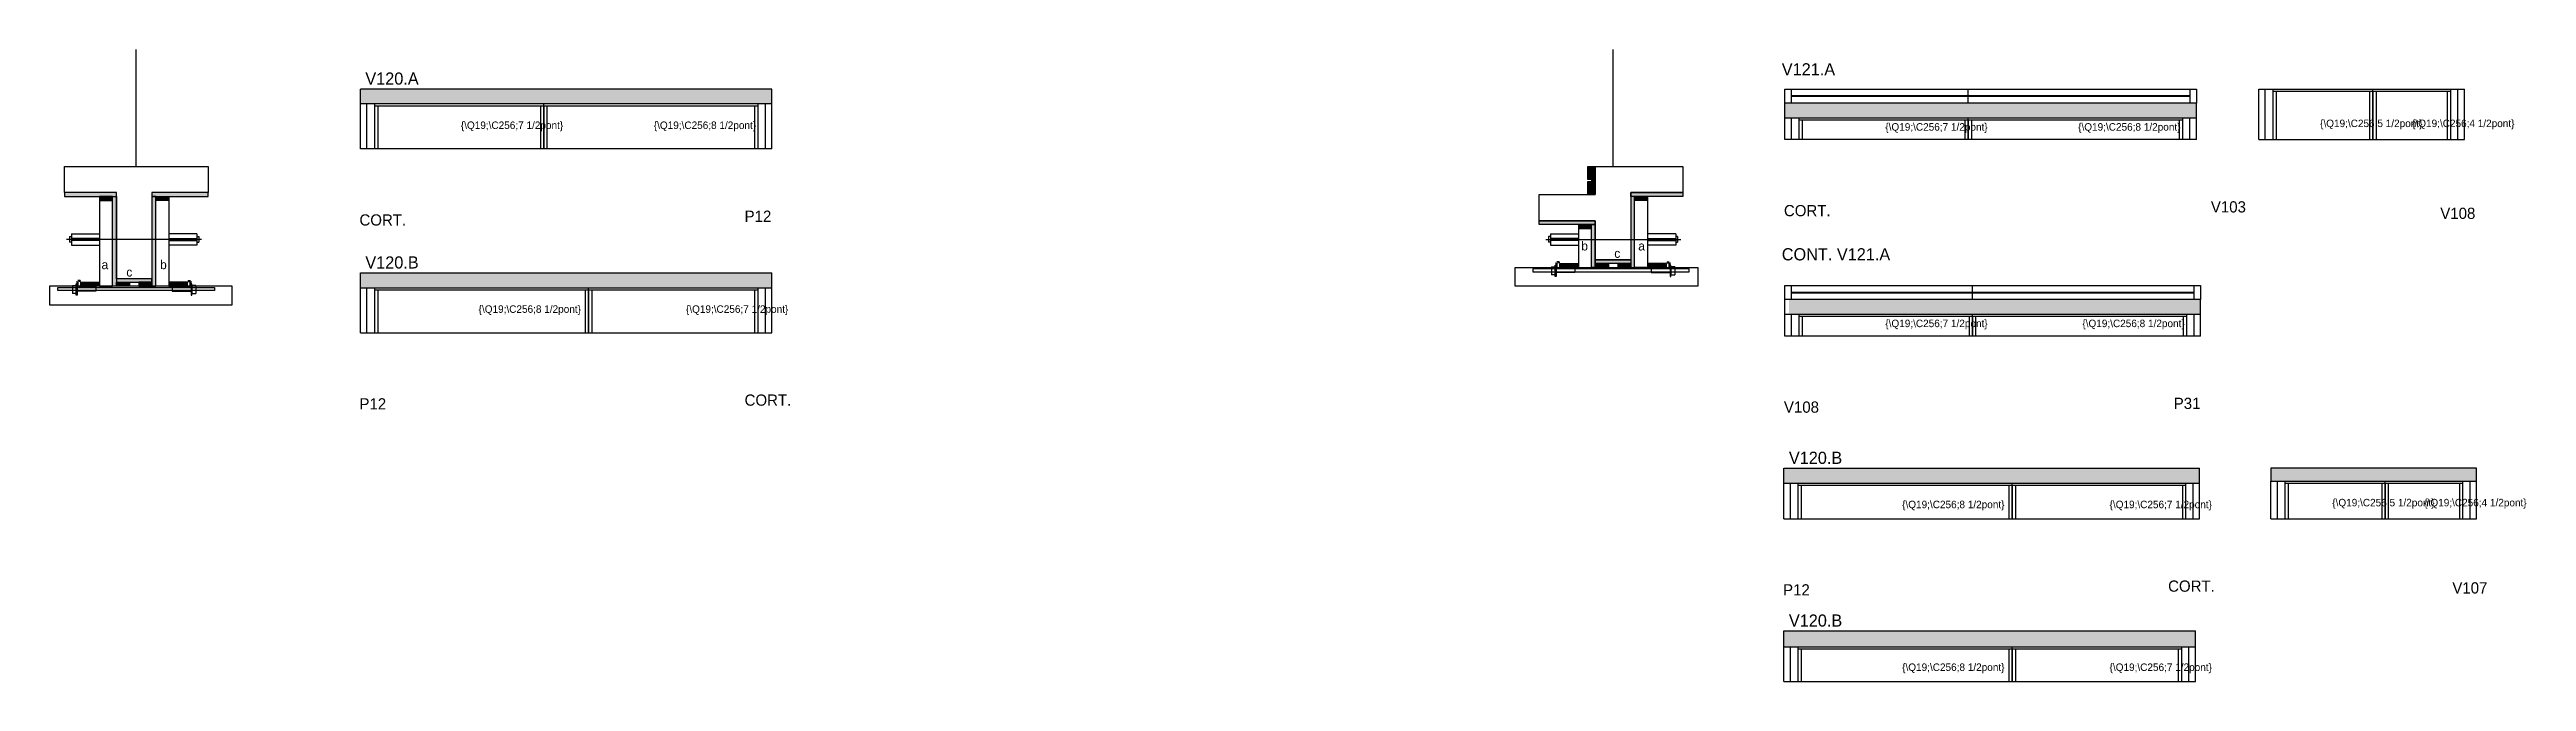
# Model space of a CAD drawing. Header units: metres. Extents: x 166 to 2815, y 11651 to 12327.
import ezdxf

# ---------------------------------------------------------------- set-up
doc = ezdxf.new("R2010")
doc.units = ezdxf.units.M
for name, color, linetype in [('5', 7, 'Continuous'), ('barrote', 7, 'Continuous'), ('CONCRETO', 7, 'Continuous'), ('COTA', 7, 'Continuous'), ('detalhes', 7, 'Continuous'), ('Hachura', 7, 'Continuous'), ('Madeira', 7, 'Continuous'), ('Painéis', 7, 'Continuous'), ('presilha', 7, 'Continuous'), ('SARR_2.2x7', 7, 'Continuous'), ('SARR_3.5x7', 7, 'Continuous'), ('SCO-___-LAJ', 7, 'Continuous'), ('TENSOR', 7, 'Continuous'), ('texto', 7, 'Continuous'), ('Texto Seção', 7, 'Continuous')]:
    doc.layers.add(name, color=color, linetype=linetype)

msp = doc.modelspace()

# ---------------------------------------------------------------- hatches: boundary and pattern name
at = {"layer": 'COTA'}
h = msp.add_hatch(color=7, dxfattribs=at)
h.dxf.hatch_style = 1
h.paths.add_polyline_path([(938.6, 12284.9), (938.6, 12268.9), (938.6, 12268.9), (498.6, 12268.9), (498.6, 12268.9), (498.6, 12284.9), (498.6, 12284.9), (938.6, 12284.9)])
h = msp.add_hatch(color=7, dxfattribs=at)
h.dxf.hatch_style = 1
h.paths.add_polyline_path([(2461.7, 12269.9), (2461.7, 12253.9), (2461.7, 12253.9), (2021.7, 12253.9), (2021.7, 12253.9), (2021.7, 12269.9), (2021.7, 12269.9), (2461.7, 12269.9)])
h = msp.add_hatch(color=7, dxfattribs=at)
h.dxf.hatch_style = 1
h.paths.add_polyline_path([(498.6, 12088.3), (498.6, 12072.3), (498.6, 12072.3), (938.6, 12072.3), (938.6, 12072.3), (938.6, 12088.3), (938.6, 12088.3), (498.6, 12088.3)])
h = msp.add_hatch(color=7, dxfattribs=at)
h.dxf.hatch_style = 1
h.paths.add_polyline_path([(2466.2, 12059.8), (2466.2, 12043.8), (2466.2, 12043.8), (2026.2, 12043.8), (2026.2, 12043.8), (2026.2, 12059.8), (2026.2, 12059.8), (2466.2, 12059.8)])
h = msp.add_hatch(color=7, dxfattribs=at)
h.dxf.hatch_style = 1
h.paths.add_polyline_path([(2020.7, 11879.5), (2020.7, 11863.5), (2020.7, 11863.5), (2465.2, 11863.5), (2465.2, 11863.5), (2465.2, 11879.5), (2465.2, 11879.5), (2020.7, 11879.5)])
h = msp.add_hatch(color=7, dxfattribs=at)
h.dxf.hatch_style = 1
h.paths.add_polyline_path([(2761.4, 11879.5), (2541.4, 11879.5), (2541.4, 11879.5), (2541.4, 11865.5), (2541.4, 11865.5), (2761.4, 11865.5), (2761.4, 11865.5), (2761.4, 11879.5)])
h = msp.add_hatch(color=7, dxfattribs=at)
h.dxf.hatch_style = 1
h.paths.add_polyline_path([(2020.7, 11705.5), (2020.7, 11688.5), (2020.7, 11688.5), (2460.7, 11688.5), (2460.7, 11688.5), (2460.7, 11705.5), (2460.7, 11705.5), (2020.7, 11705.5)])
at = {"layer": 'Hachura'}
h = msp.add_hatch(color=7, dxfattribs=at)
h.dxf.hatch_style = 1
h.paths.add_polyline_path([(1811, 12202.1), (1815.4, 12202.1), (1815.4, 12202.1), (1815.4, 12188.1), (1815.4, 12188.1), (1811, 12188.1), (1811, 12188.1), (1811, 12202.1)])
h = msp.add_hatch(color=7, dxfattribs=at)
h.dxf.hatch_style = 1
h.paths.add_polyline_path([(1811, 12186.1), (1815.4, 12186.1), (1815.4, 12186.1), (1815.4, 12172.1), (1815.4, 12172.1), (1811, 12172.1), (1811, 12172.1), (1811, 12186.1)])
h = msp.add_hatch(color=7, dxfattribs=at)
h.dxf.hatch_style = 1
h.paths.add_polyline_path([(1815.4, 12202.1), (1819, 12202.1), (1819, 12202.1), (1819, 12172.1), (1819, 12172.1), (1815.4, 12172.1), (1815.4, 12172.1), (1815.4, 12202.1)])
h = msp.add_hatch(color=7, dxfattribs=at)
h.dxf.hatch_style = 1
h.paths.add_polyline_path([(237.7, 12170.1), (237.7, 12174.1), (237.7, 12174.1), (182.1, 12174.1), (182.1, 12174.1), (182.1, 12170.1), (182.1, 12170.1), (237.7, 12170.1)])
h = msp.add_hatch(color=7, dxfattribs=at)
h.dxf.hatch_style = 1
h.paths.add_polyline_path([(233.7, 12165.7), (233.7, 12170.1), (233.7, 12170.1), (219.7, 12170.1), (219.7, 12170.1), (219.7, 12165.7), (219.7, 12165.7), (233.7, 12165.7)])
h = msp.add_hatch(color=7, dxfattribs=at)
h.dxf.hatch_style = 1
h.paths.add_polyline_path([(233.7, 12174.1), (237.7, 12174.1), (237.7, 12174.1), (237.7, 12074.1), (237.7, 12074.1), (233.7, 12074.1), (233.7, 12074.1), (233.7, 12174.1)])
h = msp.add_hatch(color=7, dxfattribs=at)
h.dxf.hatch_style = 1
h.paths.add_polyline_path([(279.7, 12174.1), (275.7, 12174.1), (275.7, 12174.1), (275.7, 12074.1), (275.7, 12074.1), (279.7, 12074.1), (279.7, 12074.1), (279.7, 12174.1)])
h = msp.add_hatch(color=7, dxfattribs=at)
h.dxf.hatch_style = 1
h.paths.add_polyline_path([(335.7, 12170.1), (335.7, 12174.1), (335.7, 12174.1), (275.7, 12174.1), (275.7, 12174.1), (275.7, 12170.1), (275.7, 12170.1), (335.7, 12170.1)])
h = msp.add_hatch(color=7, dxfattribs=at)
h.dxf.hatch_style = 1
h.paths.add_polyline_path([(279.7, 12165.7), (279.7, 12170.1), (279.7, 12170.1), (293.7, 12170.1), (293.7, 12170.1), (293.7, 12165.7), (293.7, 12165.7), (279.7, 12165.7)])
h = msp.add_hatch(color=7, dxfattribs=at)
h.dxf.hatch_style = 1
h.paths.add_polyline_path([(1861, 12174.1), (1857, 12174.1), (1857, 12174.1), (1857, 12094.1), (1857, 12094.1), (1861, 12094.1), (1861, 12094.1), (1861, 12174.1)])
h = msp.add_hatch(color=7, dxfattribs=at)
h.dxf.hatch_style = 1
h.paths.add_polyline_path([(1857, 12170.1), (1857, 12174.1), (1857, 12174.1), (1912.6, 12174.1), (1912.6, 12174.1), (1912.6, 12170.1), (1912.6, 12170.1), (1857, 12170.1)])
h = msp.add_hatch(color=7, dxfattribs=at)
h.dxf.hatch_style = 1
h.paths.add_polyline_path([(1861, 12165.7), (1861, 12170.1), (1861, 12170.1), (1875, 12170.1), (1875, 12170.1), (1875, 12165.7), (1875, 12165.7), (1861, 12165.7)])
h = msp.add_hatch(color=7, dxfattribs=at)
h.dxf.hatch_style = 1
h.paths.add_polyline_path([(1759, 12140.1), (1759, 12144.1), (1759, 12144.1), (1819, 12144.1), (1819, 12144.1), (1819, 12140.1), (1819, 12140.1), (1759, 12140.1)])
h = msp.add_hatch(color=7, dxfattribs=at)
h.dxf.hatch_style = 1
h.paths.add_polyline_path([(1815, 12135.7), (1815, 12140.1), (1815, 12140.1), (1801, 12140.1), (1801, 12140.1), (1801, 12135.7), (1801, 12135.7), (1815, 12135.7)])
h = msp.add_hatch(color=7, dxfattribs=at)
h.dxf.hatch_style = 1
h.paths.add_polyline_path([(1815, 12140.1), (1819, 12140.1), (1819, 12140.1), (1819, 12094.1), (1819, 12094.1), (1815, 12094.1), (1815, 12094.1), (1815, 12140.1)])
h = msp.add_hatch(color=7, dxfattribs=at)
h.dxf.hatch_style = 1
h.paths.add_polyline_path([(199.7, 12074.1), (199.7, 12078.5), (199.7, 12078.5), (219.7, 12078.5), (219.7, 12078.5), (219.7, 12074.1), (219.7, 12074.1), (199.7, 12074.1)])
h = msp.add_hatch(color=7, dxfattribs=at)
h.dxf.hatch_style = 1
h.paths.add_polyline_path([(275.7, 12078.5), (275.7, 12082.1), (275.7, 12082.1), (237.7, 12082.1), (237.7, 12082.1), (237.7, 12078.5), (237.7, 12078.5), (275.7, 12078.5)])
h = msp.add_hatch(color=7, dxfattribs=at)
h.dxf.hatch_style = 1
h.paths.add_polyline_path([(237.7, 12074.1), (237.7, 12078.5), (237.7, 12078.5), (251.7, 12078.5), (251.7, 12078.5), (251.7, 12074.1), (251.7, 12074.1), (237.7, 12074.1)])
h = msp.add_hatch(color=7, dxfattribs=at)
h.dxf.hatch_style = 1
h.paths.add_polyline_path([(275.7, 12074.1), (275.7, 12078.5), (275.7, 12078.5), (261.7, 12078.5), (261.7, 12078.5), (261.7, 12074.1), (261.7, 12074.1), (275.7, 12074.1)])
h = msp.add_hatch(color=7, dxfattribs=at)
h.dxf.hatch_style = 1
h.paths.add_polyline_path([(313.7, 12074.1), (313.7, 12078.5), (313.7, 12078.5), (293.7, 12078.5), (293.7, 12078.5), (293.7, 12074.1), (293.7, 12074.1), (313.7, 12074.1)])
h = msp.add_hatch(color=7, dxfattribs=at)
h.dxf.hatch_style = 1
h.paths.add_polyline_path([(1781, 12094.1), (1781, 12098.5), (1781, 12098.5), (1801, 12098.5), (1801, 12098.5), (1801, 12094.1), (1801, 12094.1), (1781, 12094.1)])
h = msp.add_hatch(color=7, dxfattribs=at)
h.dxf.hatch_style = 1
h.paths.add_polyline_path([(1819, 12098.5), (1819, 12102.1), (1819, 12102.1), (1857, 12102.1), (1857, 12102.1), (1857, 12098.5), (1857, 12098.5), (1819, 12098.5)])
h = msp.add_hatch(color=7, dxfattribs=at)
h.dxf.hatch_style = 1
h.paths.add_polyline_path([(1819, 12094.1), (1819, 12098.5), (1819, 12098.5), (1833, 12098.5), (1833, 12098.5), (1833, 12094.1), (1833, 12094.1), (1819, 12094.1)])
h = msp.add_hatch(color=7, dxfattribs=at)
h.dxf.hatch_style = 1
h.paths.add_polyline_path([(1857, 12094.1), (1857, 12098.5), (1857, 12098.5), (1843, 12098.5), (1843, 12098.5), (1843, 12094.1), (1843, 12094.1), (1857, 12094.1)])
h = msp.add_hatch(color=7, dxfattribs=at)
h.dxf.hatch_style = 1
h.paths.add_polyline_path([(1895, 12094.1), (1895, 12098.5), (1895, 12098.5), (1875, 12098.5), (1875, 12098.5), (1875, 12094.1), (1875, 12094.1), (1895, 12094.1)])

# ---------------------------------------------------------------- linework, layer by layer
at = {"color": 7, "lineweight": 25}
for p, q in [((189.7, 12130.1), (189.7, 12118.1)), ((189.7, 12130.1), (219.7, 12130.1)), ((323.7, 12130.1), (293.7, 12130.1)), ((323.7, 12130.1), (323.7, 12118.1)), ((1771, 12130.1), (1771, 12118.1)), ((1771, 12130.1), (1801, 12130.1)), ((1905, 12130.1), (1875, 12130.1)), ((1905, 12130.1), (1905, 12118.1)), ((187.7, 12127.1), (187.7, 12121.1)), ((187.7, 12127.1), (189.7, 12127.1)), ((189.7, 12121.1), (187.7, 12121.1)), ((219.7, 12125.1), (189.7, 12125.1)), ((219.7, 12123.1), (189.7, 12123.1)), ((189.7, 12118.1), (219.7, 12118.1)), ((293.7, 12125.1), (323.7, 12125.1)), ((293.7, 12123.1), (323.7, 12123.1)), ((323.7, 12118.1), (293.7, 12118.1)), ((323.7, 12127.1), (325.7, 12127.1)), ((323.7, 12121.1), (325.7, 12121.1)), ((325.7, 12127.1), (325.7, 12121.1)), ((1769, 12127.1), (1769, 12121.1)), ((1771, 12127.1), (1769, 12127.1)), ((1771, 12121.1), (1769, 12121.1)), ((1801, 12125.1), (1771, 12125.1)), ((1801, 12123.1), (1771, 12123.1)), ((1771, 12118.1), (1801, 12118.1)), ((1875, 12125.1), (1905, 12125.1)), ((1875, 12123.1), (1905, 12123.1)), ((1905, 12118.1), (1875, 12118.1)), ((1907, 12127.1), (1905, 12127.1)), ((1905, 12121.1), (1907, 12121.1)), ((1907, 12127.1), (1907, 12121.1))]:
    msp.add_line(p, q, dxfattribs=at)
at = {"layer": 'barrote', "color": 7, "lineweight": 25}
for points in [[(1928.5, 12074.1), (1733.3, 12074.1), (1733.3, 12094.1), (1928.5, 12094.1)], [(166.2, 12054.1), (361.4, 12054.1), (361.4, 12074.1), (166.2, 12074.1)]]:
    msp.add_lwpolyline(points, close=True, dxfattribs=at)
at = {"layer": 'CONCRETO', "color": 7, "lineweight": 25}
msp.add_lwpolyline([(182.1, 12174.1), (182.1, 12202.1), (335.7, 12202.1), (335.7, 12174.1), (275.7, 12174.1), (275.7, 12082.1), (237.7, 12082.1), (237.7, 12174.1)], close=True, dxfattribs=at)
msp.add_lwpolyline([(1912.6, 12202.1), (1912.6, 12174.1), (1857, 12174.1), (1857, 12102.1), (1819, 12102.1), (1819, 12144.1), (1759, 12144.1), (1759, 12172.1), (1819, 12172.1), (1819, 12202.1), (1912.6, 12202.1)], dxfattribs=at)
at = {"layer": 'COTA', "color": 7, "lineweight": 25}
for p, q in [((938.6, 12284.9), (498.6, 12284.9)), ((498.6, 12268.9), (498.6, 12284.9)), ((938.6, 12268.9), (938.6, 12284.9)), ((2461.7, 12269.9), (2021.7, 12269.9)), ((2021.7, 12253.9), (2021.7, 12269.9)), ((2461.7, 12253.9), (2461.7, 12269.9)), ((498.6, 12088.3), (938.6, 12088.3)), ((498.6, 12072.3), (498.6, 12088.3)), ((938.6, 12072.3), (938.6, 12088.3)), ((2466.2, 12059.8), (2021.7, 12059.8)), ((2021.7, 12043.8), (2021.7, 12059.8)), ((2466.2, 12043.8), (2466.2, 12059.8)), ((2020.7, 11879.5), (2465.2, 11879.5)), ((2020.7, 11863.5), (2020.7, 11879.5)), ((2465.2, 11863.5), (2465.2, 11879.5)), ((2761.4, 11879.5), (2541.4, 11879.5)), ((2541.4, 11879.5), (2541.4, 11865.5)), ((2761.4, 11865.5), (2761.4, 11879.5)), ((2020.7, 11705.5), (2460.7, 11705.5)), ((2020.7, 11688.5), (2020.7, 11705.5)), ((2460.7, 11688.5), (2460.7, 11705.5))]:
    msp.add_line(p, q, dxfattribs=at)
at = {"layer": 'Defpoints', "color": 7, "lineweight": 25}
for p, q in [((258.9, 12202.1), (258.9, 12327.1)), ((1838, 12202.1), (1838, 12327.1))]:
    msp.add_line(p, q, dxfattribs=at)
at = {"layer": 'Madeira', "color": 7, "lineweight": 25}
for points in [[(1811, 12202.1), (1815.4, 12202.1), (1815.4, 12188.1), (1811, 12188.1)], [(1811, 12186.1), (1815.4, 12186.1), (1815.4, 12172.1), (1811, 12172.1)], [(233.7, 12165.7), (233.7, 12170.1), (219.7, 12170.1), (219.7, 12165.7)], [(233.7, 12170.1), (219.7, 12170.1), (219.7, 12074.1), (233.7, 12074.1)], [(279.7, 12165.7), (279.7, 12170.1), (293.7, 12170.1), (293.7, 12165.7)], [(279.7, 12170.1), (293.7, 12170.1), (293.7, 12074.1), (279.7, 12074.1)], [(1861, 12165.7), (1861, 12170.1), (1875, 12170.1), (1875, 12165.7)], [(1861, 12170.1), (1875, 12170.1), (1875, 12094.1), (1861, 12094.1)], [(1815, 12135.7), (1815, 12140.1), (1801, 12140.1), (1801, 12135.7)], [(1815, 12140.1), (1801, 12140.1), (1801, 12094.1), (1815, 12094.1)], [(199.7, 12074.1), (199.7, 12078.5), (219.7, 12078.5), (219.7, 12074.1)], [(237.7, 12074.1), (237.7, 12078.5), (251.7, 12078.5), (251.7, 12074.1)], [(275.7, 12074.1), (275.7, 12078.5), (261.7, 12078.5), (261.7, 12074.1)], [(313.7, 12074.1), (313.7, 12078.5), (293.7, 12078.5), (293.7, 12074.1)], [(1781, 12094.1), (1781, 12098.5), (1801, 12098.5), (1801, 12094.1)], [(1819, 12094.1), (1819, 12098.5), (1833, 12098.5), (1833, 12094.1)], [(1857, 12094.1), (1857, 12098.5), (1843, 12098.5), (1843, 12094.1)], [(1895, 12094.1), (1895, 12098.5), (1875, 12098.5), (1875, 12094.1)]]:
    msp.add_lwpolyline(points, close=True, dxfattribs=at)
at = {"layer": 'Painéis', "color": 7, "lineweight": 25}
for p, q in [((938.6, 12268.9), (498.6, 12268.9)), ((498.6, 12220.9), (498.6, 12268.9)), ((694.6, 12220.9), (694.6, 12268.9)), ((938.6, 12220.9), (938.6, 12268.9)), ((2021.7, 12269.9), (2021.7, 12284.9)), ((2021.7, 12284.9), (2461.7, 12284.9)), ((2461.7, 12269.9), (2021.7, 12269.9)), ((2217.7, 12269.9), (2217.7, 12284.9)), ((2461.7, 12284.9), (2461.7, 12269.9)), ((2528.4, 12284.9), (2748.4, 12284.9)), ((2528.4, 12230.9), (2528.4, 12284.9)), ((2650.4, 12230.9), (2650.4, 12284.9)), ((2748.4, 12230.9), (2748.4, 12284.9)), ((2461.7, 12253.9), (2021.7, 12253.9)), ((2021.7, 12230.9), (2021.7, 12253.9)), ((2217.7, 12230.9), (2217.7, 12253.9)), ((2461.7, 12230.9), (2461.7, 12253.9)), ((938.6, 12220.9), (498.6, 12220.9)), ((2461.7, 12230.9), (2021.7, 12230.9)), ((2528.4, 12230.9), (2748.4, 12230.9)), ((498.6, 12072.3), (938.6, 12072.3)), ((498.6, 12024.3), (498.6, 12072.3)), ((742.6, 12024.3), (742.6, 12072.3)), ((938.6, 12024.3), (938.6, 12072.3)), ((2021.7, 12059.8), (2021.7, 12074.8)), ((2021.7, 12074.8), (2466.2, 12074.8)), ((2466.2, 12059.8), (2021.7, 12059.8)), ((2222.2, 12059.8), (2222.2, 12074.8)), ((2466.2, 12074.8), (2466.2, 12059.8)), ((498.6, 12024.3), (938.6, 12024.3)), ((2466.2, 12043.8), (2021.7, 12043.8)), ((2021.7, 12020.8), (2021.7, 12043.8)), ((2222.2, 12020.8), (2222.2, 12043.8)), ((2466.2, 12020.8), (2466.2, 12043.8)), ((2466.2, 12020.8), (2021.7, 12020.8)), ((2541.4, 11865.5), (2761.4, 11865.5)), ((2541.4, 11825.5), (2541.4, 11865.5)), ((2663.4, 11825.5), (2663.4, 11865.5)), ((2761.4, 11825.5), (2761.4, 11865.5)), ((2020.7, 11863.5), (2465.2, 11863.5)), ((2020.7, 11825.5), (2020.7, 11863.5)), ((2264.7, 11825.5), (2264.7, 11863.5)), ((2465.2, 11825.5), (2465.2, 11863.5)), ((2020.7, 11825.5), (2465.2, 11825.5)), ((2541.4, 11825.5), (2761.4, 11825.5)), ((2020.7, 11688.5), (2460.7, 11688.5)), ((2020.7, 11651.5), (2020.7, 11688.5)), ((2264.7, 11651.5), (2264.7, 11688.5)), ((2460.7, 11651.5), (2460.7, 11688.5)), ((2020.7, 11651.5), (2460.7, 11651.5))]:
    msp.add_line(p, q, dxfattribs=at)
for points in [[(1815.4, 12202.1), (1819, 12202.1), (1819, 12172.1), (1815.4, 12172.1)], [(237.7, 12170.1), (237.7, 12174.1), (182.1, 12174.1), (182.1, 12170.1)], [(233.7, 12170.1), (237.7, 12170.1), (237.7, 12074.1), (233.7, 12074.1)], [(335.7, 12170.1), (335.7, 12174.1), (275.7, 12174.1), (275.7, 12170.1)], [(279.7, 12170.1), (275.7, 12170.1), (275.7, 12074.1), (279.7, 12074.1)], [(1857, 12170.1), (1857, 12174.1), (1912.6, 12174.1), (1912.6, 12170.1)], [(1861, 12170.1), (1857, 12170.1), (1857, 12094.1), (1861, 12094.1)], [(1759, 12140.1), (1759, 12144.1), (1819, 12144.1), (1819, 12140.1)], [(1815, 12140.1), (1819, 12140.1), (1819, 12094.1), (1815, 12094.1)], [(275.7, 12078.5), (275.7, 12082.1), (237.7, 12082.1), (237.7, 12078.5)], [(1819, 12098.5), (1819, 12102.1), (1857, 12102.1), (1857, 12098.5)]]:
    msp.add_lwpolyline(points, close=True, dxfattribs=at)
at = {"layer": 'presilha', "color": 7, "lineweight": 25}
for p, q in [((195.8, 12073.3), (195.8, 12079.4)), ((198.8, 12080.2), (196.6, 12080.2)), ((196.8, 12073.9), (196.8, 12078.8)), ((198.8, 12079.2), (197.2, 12079.2)), ((198.8, 12080.2), (198.8, 12079.2)), ((314.5, 12080.2), (314.5, 12079.2)), ((314.5, 12080.2), (316.8, 12080.2)), ((314.5, 12079.2), (316.2, 12079.2)), ((316.5, 12073.9), (316.5, 12078.8)), ((317.5, 12073.3), (317.5, 12079.4)), ((1772.2, 12094.8), (1776.2, 12094.8)), ((1772.2, 12094.8), (1772.2, 12086.2)), ((1776.2, 12086.2), (1772.2, 12086.2)), ((1776.2, 12096.5), (1777.2, 12096.5)), ((1776.2, 12084.5), (1776.2, 12096.5)), ((1776.2, 12094.8), (1776.2, 12086.2)), ((1777.2, 12084.5), (1776.2, 12084.5)), ((1777.2, 12093.3), (1777.2, 12099.4)), ((1777.2, 12096.5), (1777.2, 12084.5)), ((1797.2, 12088.9), (1777.2, 12088.9)), ((1780.2, 12100.2), (1777.9, 12100.2)), ((1778.2, 12093.9), (1778.2, 12098.8)), ((1780.2, 12099.2), (1778.5, 12099.2)), ((1797.2, 12093.5), (1778.5, 12093.5)), ((1780.2, 12100.2), (1780.2, 12099.2)), ((1797.2, 12093.5), (1797.2, 12088.9)), ((1878.9, 12093.5), (1878.9, 12088.9)), ((1878.9, 12093.5), (1897.5, 12093.5)), ((1878.9, 12088.9), (1898.9, 12088.9)), ((1895.9, 12100.2), (1895.9, 12099.2)), ((1895.9, 12100.2), (1898.1, 12100.2)), ((1895.9, 12099.2), (1897.5, 12099.2)), ((1897.9, 12093.9), (1897.9, 12098.8)), ((1898.9, 12093.3), (1898.9, 12099.4)), ((1899.9, 12096.5), (1898.9, 12096.5)), ((1898.9, 12096.5), (1898.9, 12084.5)), ((1898.9, 12084.5), (1899.9, 12084.5)), ((1899.9, 12084.5), (1899.9, 12096.5)), ((1903.9, 12094.8), (1899.9, 12094.8)), ((1899.9, 12094.8), (1899.9, 12086.2)), ((1899.9, 12086.2), (1903.9, 12086.2)), ((1903.9, 12094.8), (1903.9, 12086.2)), ((190.8, 12074.8), (194.8, 12074.8)), ((190.8, 12074.8), (190.8, 12066.2)), ((194.8, 12066.2), (190.8, 12066.2)), ((194.8, 12076.5), (195.8, 12076.5)), ((194.8, 12064.5), (194.8, 12076.5)), ((194.8, 12074.8), (194.8, 12066.2)), ((195.8, 12064.5), (194.8, 12064.5)), ((195.8, 12076.5), (195.8, 12064.5)), ((215.8, 12068.9), (195.8, 12068.9)), ((215.8, 12073.5), (197.2, 12073.5)), ((215.8, 12073.5), (215.8, 12068.9)), ((297.5, 12073.5), (297.5, 12068.9)), ((297.5, 12073.5), (316.2, 12073.5)), ((297.5, 12068.9), (317.5, 12068.9)), ((318.5, 12076.5), (317.5, 12076.5)), ((317.5, 12076.5), (317.5, 12064.5)), ((317.5, 12064.5), (318.5, 12064.5)), ((318.5, 12064.5), (318.5, 12076.5)), ((322.5, 12074.8), (318.5, 12074.8)), ((318.5, 12074.8), (318.5, 12066.2)), ((318.5, 12066.2), (322.5, 12066.2)), ((322.5, 12074.8), (322.5, 12066.2))]:
    msp.add_line(p, q, dxfattribs=at)
at = {"layer": 'SARR_2.2x7', "color": 7, "lineweight": 25}
for p, q in [((505.6, 12220.9), (505.6, 12268.9)), ((694.6, 12266.7), (513.6, 12266.7)), ((923.6, 12266.7), (694.6, 12266.7)), ((931.6, 12220.9), (931.6, 12268.9)), ((2028.7, 12269.9), (2028.7, 12284.9)), ((2028.7, 12277.9), (2454.7, 12277.9)), ((2454.7, 12276.9), (2028.7, 12276.9)), ((2454.7, 12284.9), (2454.7, 12269.9)), ((2535.4, 12230.9), (2535.4, 12284.9)), ((2543.4, 12282.7), (2650.4, 12282.7)), ((2650.4, 12282.7), (2733.4, 12282.7)), ((2741.4, 12230.9), (2741.4, 12284.9)), ((2028.7, 12230.9), (2028.7, 12253.9)), ((2217.7, 12251.7), (2036.7, 12251.7)), ((2446.7, 12251.7), (2217.7, 12251.7)), ((2454.7, 12230.9), (2454.7, 12253.9)), ((505.6, 12024.3), (505.6, 12072.3)), ((513.6, 12070.1), (742.6, 12070.1)), ((742.6, 12070.1), (923.6, 12070.1)), ((931.6, 12024.3), (931.6, 12072.3)), ((2028.7, 12059.8), (2028.7, 12074.8)), ((2028.7, 12067.8), (2459.2, 12067.8)), ((2459.2, 12066.8), (2028.7, 12066.8)), ((2459.2, 12059.8), (2459.2, 12074.8)), ((2028.7, 12020.8), (2028.7, 12043.8)), ((2222.2, 12041.6), (2036.7, 12041.6)), ((2451.2, 12041.6), (2222.2, 12041.6)), ((2459.2, 12020.8), (2459.2, 12043.8)), ((2548.4, 11825.5), (2548.4, 11865.5)), ((2754.4, 11825.5), (2754.4, 11865.5)), ((2027.7, 11825.5), (2027.7, 11863.5)), ((2035.7, 11861.3), (2264.7, 11861.3)), ((2264.7, 11861.3), (2450.2, 11861.3)), ((2458.2, 11825.5), (2458.2, 11863.5)), ((2556.4, 11863.3), (2663.4, 11863.3)), ((2663.4, 11863.3), (2746.4, 11863.3)), ((2027.7, 11651.5), (2027.7, 11688.5)), ((2035.7, 11686.3), (2264.7, 11686.3)), ((2264.7, 11686.3), (2445.7, 11686.3)), ((2453.7, 11651.5), (2453.7, 11688.5))]:
    msp.add_line(p, q, dxfattribs=at)
at = {"layer": 'SARR_3.5x7', "color": 7, "lineweight": 25}
for p, q in [((513.6, 12268.9), (513.6, 12220.9)), ((517.1, 12266.7), (517.1, 12220.9)), ((691.1, 12266.7), (691.1, 12220.9)), ((694.6, 12266.7), (694.6, 12220.9)), ((698.1, 12266.7), (698.1, 12220.9)), ((920.1, 12266.7), (920.1, 12220.9)), ((923.6, 12268.9), (923.6, 12220.9)), ((2543.4, 12284.9), (2543.4, 12230.9)), ((2546.9, 12282.7), (2546.9, 12230.9)), ((2646.9, 12282.7), (2646.9, 12230.9)), ((2650.4, 12282.7), (2650.4, 12230.9)), ((2653.9, 12282.7), (2653.9, 12230.9)), ((2729.9, 12282.7), (2729.9, 12230.9)), ((2733.4, 12284.9), (2733.4, 12230.9)), ((2036.7, 12253.9), (2036.7, 12230.9)), ((2040.2, 12251.7), (2040.2, 12230.9)), ((2214.2, 12251.7), (2214.2, 12230.9)), ((2217.7, 12251.7), (2217.7, 12230.9)), ((2221.2, 12251.7), (2221.2, 12230.9)), ((2443.2, 12251.7), (2443.2, 12230.9)), ((2446.7, 12253.9), (2446.7, 12230.9)), ((517.1, 12220.9), (513.6, 12220.9)), ((694.6, 12220.9), (691.1, 12220.9)), ((698.1, 12220.9), (694.6, 12220.9)), ((923.6, 12220.9), (920.1, 12220.9)), ((2040.2, 12230.9), (2036.7, 12230.9)), ((2217.7, 12230.9), (2214.2, 12230.9)), ((2221.2, 12230.9), (2217.7, 12230.9)), ((2446.7, 12230.9), (2443.2, 12230.9)), ((2543.4, 12230.9), (2546.9, 12230.9)), ((2646.9, 12230.9), (2650.4, 12230.9)), ((2650.4, 12230.9), (2653.9, 12230.9)), ((2729.9, 12230.9), (2733.4, 12230.9)), ((513.6, 12072.3), (513.6, 12024.3)), ((517.1, 12070.1), (517.1, 12024.3)), ((739.1, 12070.1), (739.1, 12024.3)), ((742.6, 12070.1), (742.6, 12024.3)), ((746.1, 12070.1), (746.1, 12024.3)), ((920.1, 12070.1), (920.1, 12024.3)), ((923.6, 12072.3), (923.6, 12024.3)), ((513.6, 12024.3), (517.1, 12024.3)), ((739.1, 12024.3), (742.6, 12024.3)), ((742.6, 12024.3), (746.1, 12024.3)), ((920.1, 12024.3), (923.6, 12024.3)), ((2036.7, 12043.8), (2036.7, 12020.8)), ((2040.2, 12041.6), (2040.2, 12020.8)), ((2218.7, 12041.6), (2218.7, 12020.8)), ((2222.2, 12041.6), (2222.2, 12020.8)), ((2225.7, 12041.6), (2225.7, 12020.8)), ((2447.7, 12041.6), (2447.7, 12020.8)), ((2451.2, 12043.8), (2451.2, 12020.8)), ((2040.2, 12020.8), (2036.7, 12020.8)), ((2222.2, 12020.8), (2218.7, 12020.8)), ((2225.7, 12020.8), (2222.2, 12020.8)), ((2451.2, 12020.8), (2447.7, 12020.8)), ((2556.4, 11865.5), (2556.4, 11825.5)), ((2746.4, 11865.5), (2746.4, 11825.5)), ((2035.7, 11863.5), (2035.7, 11825.5)), ((2039.2, 11861.3), (2039.2, 11825.5)), ((2261.2, 11861.3), (2261.2, 11825.5)), ((2264.7, 11861.3), (2264.7, 11825.5)), ((2268.2, 11861.3), (2268.2, 11825.5)), ((2446.7, 11861.3), (2446.7, 11825.5)), ((2450.2, 11863.5), (2450.2, 11825.5)), ((2559.9, 11863.3), (2559.9, 11825.5)), ((2659.9, 11863.3), (2659.9, 11825.5)), ((2663.4, 11863.3), (2663.4, 11825.5)), ((2666.9, 11863.3), (2666.9, 11825.5)), ((2742.9, 11863.3), (2742.9, 11825.5)), ((2035.7, 11825.5), (2039.2, 11825.5)), ((2261.2, 11825.5), (2264.7, 11825.5)), ((2264.7, 11825.5), (2268.2, 11825.5)), ((2446.7, 11825.5), (2450.2, 11825.5)), ((2556.4, 11825.5), (2559.9, 11825.5)), ((2659.9, 11825.5), (2663.4, 11825.5)), ((2663.4, 11825.5), (2666.9, 11825.5)), ((2742.9, 11825.5), (2746.4, 11825.5)), ((2035.7, 11688.5), (2035.7, 11651.5)), ((2039.2, 11686.3), (2039.2, 11651.5)), ((2261.2, 11686.3), (2261.2, 11651.5)), ((2264.7, 11686.3), (2264.7, 11651.5)), ((2268.2, 11686.3), (2268.2, 11651.5)), ((2442.2, 11686.3), (2442.2, 11651.5)), ((2445.7, 11688.5), (2445.7, 11651.5)), ((2035.7, 11651.5), (2039.2, 11651.5)), ((2261.2, 11651.5), (2264.7, 11651.5)), ((2264.7, 11651.5), (2268.2, 11651.5)), ((2442.2, 11651.5), (2445.7, 11651.5))]:
    msp.add_line(p, q, dxfattribs=at)
at = {"layer": 'SCO-___-LAJ', "color": 7, "lineweight": 25}
for points in [[(1919.5, 12092.8), (1752.2, 12092.8), (1752.2, 12089.6), (1919.5, 12089.6)], [(175.2, 12072.8), (342.5, 12072.8), (342.5, 12069.6), (175.2, 12069.6)]]:
    msp.add_lwpolyline(points, close=True, dxfattribs=at)
at = {"layer": 'TENSOR', "color": 7, "lineweight": 25}
for p, q in [((328.7, 12124.1), (184.4, 12124.1)), ((1766, 12124.1), (1910.3, 12124.1))]:
    msp.add_line(p, q, dxfattribs=at)

# ---------------------------------------------------------------- texts
at = {"layer": '5', "color": 7, "lineweight": 25}
for s, p in [('CORT.', (2020.7, 12148.9)), ('V103', (2477.2, 12152.9)), ('V108', (2722.5, 12146)), ('CORT.', (497.6, 12138.9)), ('P12', (909.4, 12142.9)), ('P12', (497.6, 11942.3)), ('CORT.', (909.4, 11946.3)), ('V108', (2020.7, 11938.8)), ('P31', (2437.5, 11942.8)), ('CORT.', (2431.5, 11747.4)), ('P12', (2019.8, 11743.4)), ('V107', (2735.4, 11745.5))]:
    msp.add_text(s, height=12, dxfattribs=at).set_placement(p)
at = {"layer": 'detalhes', "color": 7, "lineweight": 25}
for s, p in [('b', (1804, 12112.3)), ('c', (1839.3, 12104.4)), ('a', (1864.9, 12112.3)), ('a', (221.8, 12092.3)), ('c', (248.3, 12084.4)), ('b', (284.4, 12092.3))]:
    msp.add_text(s, height=9.6, dxfattribs=at).set_placement(p)
at = {"layer": 'texto', "color": 7, "lineweight": 25}
for s, p in [('{\\Q19;\\C256;7 1/2pont}', (606, 12242.2)), ('{\\Q19;\\C256;8 1/2pont}', (812.3, 12242.2)), ('{\\Q19;\\C256;7 1/2pont}', (2129.1, 12240.4)), ('{\\Q19;\\C256;8 1/2pont}', (2335.3, 12240.4)), ('{\\Q19;\\C256;5 1/2pont}', (2594, 12244.2)), ('{\\Q19;\\C256;4 1/2pont}', (2692.4, 12244.2)), ('{\\Q19;\\C256;8 1/2pont}', (625, 12045.6)), ('{\\Q19;\\C256;7 1/2pont}', (846.7, 12045.6)), ('{\\Q19;\\C256;7 1/2pont}', (2129.1, 12030.3)), ('{\\Q19;\\C256;8 1/2pont}', (2339.8, 12030.3)), ('{\\Q19;\\C256;8 1/2pont}', (2147.1, 11836.7)), ('{\\Q19;\\C256;7 1/2pont}', (2368.9, 11836.7)), ('{\\Q19;\\C256;5 1/2pont}', (2607, 11838.7)), ('{\\Q19;\\C256;4 1/2pont}', (2705.4, 11838.7)), ('{\\Q19;\\C256;8 1/2pont}', (2147.1, 11662.7)), ('{\\Q19;\\C256;7 1/2pont}', (2368.9, 11662.7))]:
    msp.add_text(s, height=8, dxfattribs=at).set_placement(p)
at = {"layer": 'Texto Seção', "color": 7, "lineweight": 25}
for s, p in [('V120.A', (503.9, 12289.6)), ('V121.A', (2018.4, 12299.5)), ('V120.B', (503.9, 12093)), ('CONT. V121.A', (2018.4, 12101.7)), ('V120.B', (2026, 11884.1)), ('V120.B', (2026, 11710.1))]:
    msp.add_text(s, height=13, dxfattribs=at).set_placement(p)

doc.saveas('drawing.dxf')
